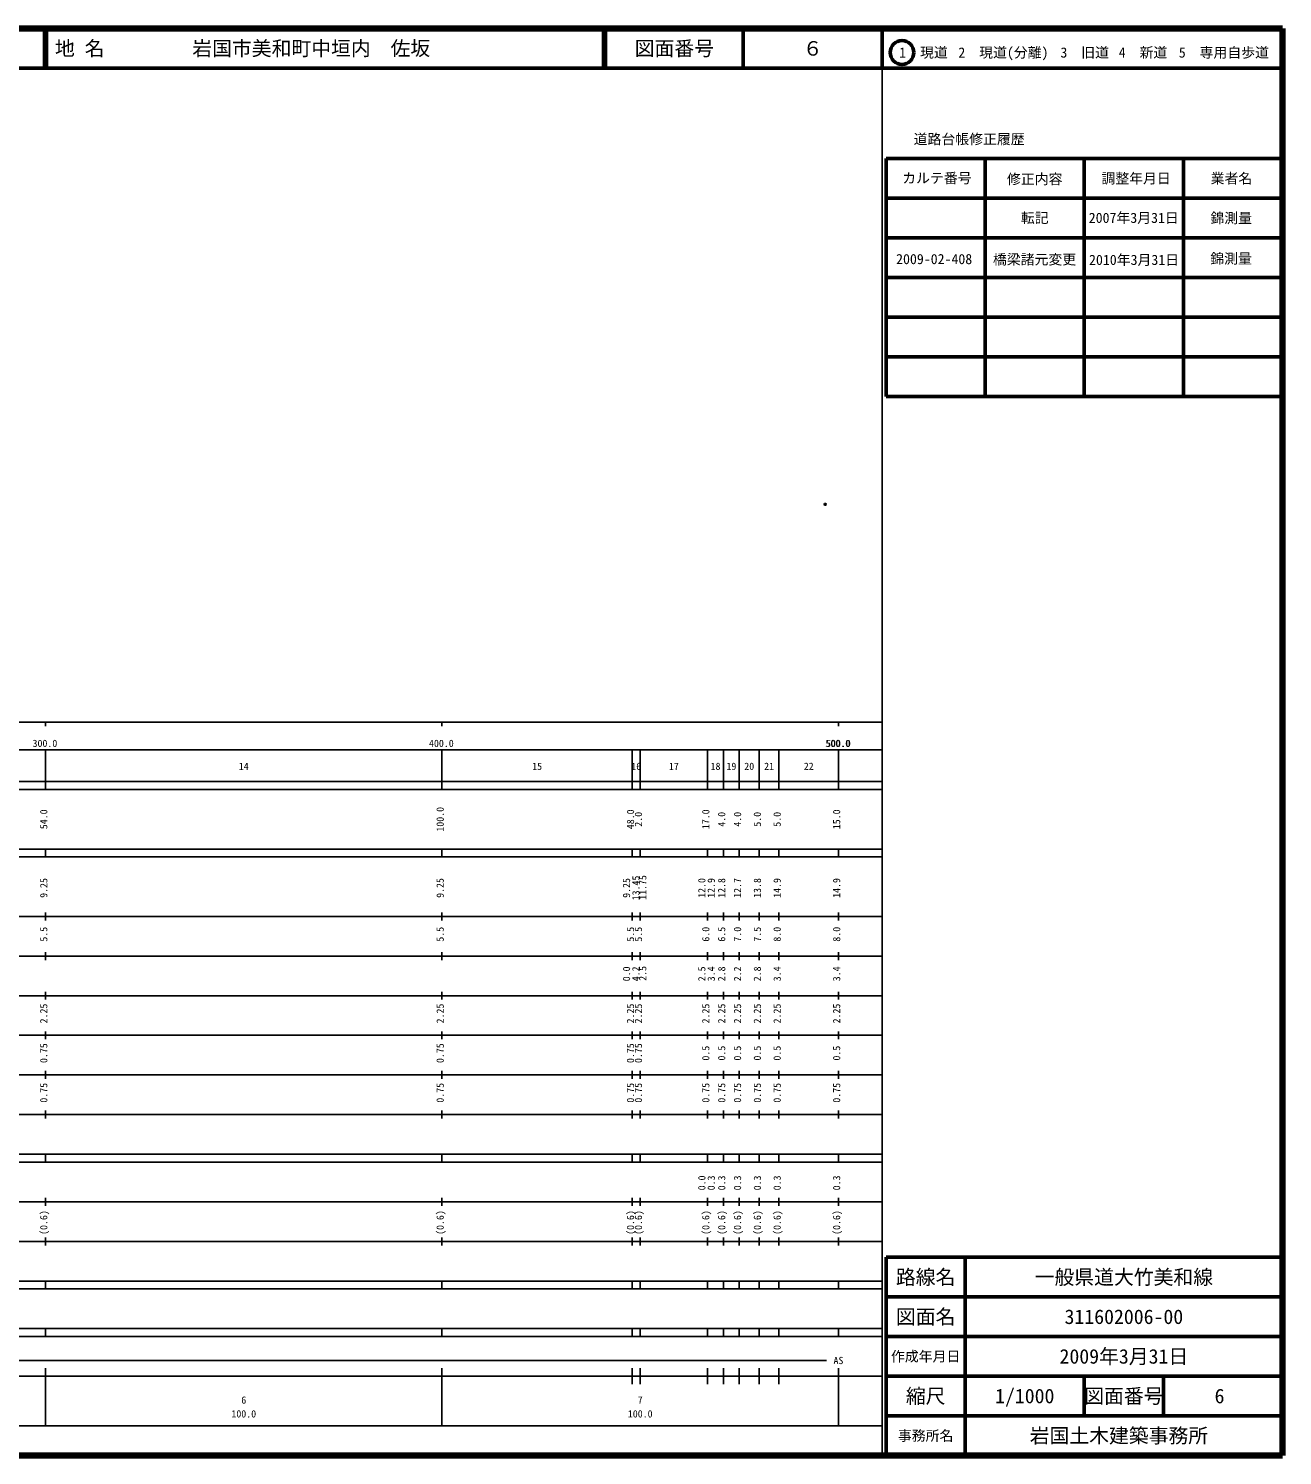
# Model space of a CAD drawing. Units: millimetres on the paper. Extents: x 40 to 680, y 20 to 380.
# Drawn here: x 363.7 to 680, y 20 to 380 of the extents above; entities that cross this region are included whole.
import ezdxf
from ezdxf.enums import TextEntityAlignment as Align

# ---------------------------------------------------------------- set-up
doc = ezdxf.new("R2010")
doc.units = ezdxf.units.MM
doc.header["$PDMODE"] = 32
doc.header["$PDSIZE"] = 0.5
doc.layers.add('M-OTRS', color=6, linetype='Continuous')
doc.layers.add('M-TTL-TXT', color=7, linetype='Continuous')
for name, color, linetype, lineweight in [('M-TTL', 2, 'Continuous', 140), ('M-TTL-BAND', 7, 'Continuous', 25), ('M-TTL-FRAM', 2, 'Continuous', 50), ('M-TTL-LINE', 7, 'Continuous', 50)]:
    doc.layers.add(name, color=color, linetype=linetype, lineweight=lineweight)
doc.styles.add('ＭＳ ゴシック', font='')
doc.styles.get('ＭＳ ゴシック').set_extended_font_data('MS Gothic')

msp = doc.modelspace()

# ---------------------------------------------------------------- linework, layer by layer
at = {"layer": 'M-OTRS'}
msp.add_point((564.675, 259.962), dxfattribs=at)
at = {"layer": 'M-TTL'}
for p, q in [((680, 380), (40, 380)), ((680, 20), (680, 380)), ((40, 20), (680, 20))]:
    msp.add_line(p, q, dxfattribs=at)
at = {"layer": 'M-TTL-BAND'}
for p, q in [((579, 20), (579, 370)), ((40, 205), (579, 205)), ((368, 205), (368, 204)), ((468, 205), (468, 204)), ((568, 205), (568, 204)), ((68, 198), (579, 198)), ((368, 188), (368, 198)), ((468, 188), (468, 198)), ((516, 188), (516, 198)), ((518, 188), (518, 198)), ((535, 188), (535, 198)), ((539, 188), (539, 198)), ((543, 188), (543, 198)), ((548, 188), (548, 198)), ((553, 188), (553, 198)), ((568, 188), (568, 198)), ((40, 190), (579, 190)), ((40, 188), (579, 188)), ((40, 173), (579, 173)), ((368, 171), (368, 173)), ((468, 171), (468, 173)), ((516, 171), (516, 173)), ((518, 171), (518, 173)), ((535, 171), (535, 173)), ((539, 171), (539, 173)), ((543, 171), (543, 173)), ((548, 171), (548, 173)), ((553, 171), (553, 173)), ((568, 171), (568, 173)), ((40, 171), (579, 171)), ((40, 156), (579, 156)), ((368, 155), (368, 157)), ((468, 155), (468, 157)), ((516, 155), (516, 157)), ((518, 155), (518, 157)), ((535, 155), (535, 157)), ((539, 155), (539, 157)), ((543, 155), (543, 157)), ((548, 155), (548, 157)), ((553, 155), (553, 157)), ((568, 155), (568, 157)), ((46, 146), (579, 146)), ((368, 145), (368, 147)), ((468, 145), (468, 147)), ((516, 145), (516, 147)), ((518, 145), (518, 147)), ((535, 145), (535, 147)), ((539, 145), (539, 147)), ((543, 145), (543, 147)), ((548, 145), (548, 147)), ((553, 145), (553, 147)), ((568, 145), (568, 147)), ((368, 135), (368, 137)), ((468, 135), (468, 137)), ((516, 135), (516, 137)), ((518, 135), (518, 137)), ((535, 135), (535, 137)), ((539, 135), (539, 137)), ((543, 135), (543, 137)), ((548, 135), (548, 137)), ((553, 135), (553, 137)), ((568, 135), (568, 137)), ((52, 136), (579, 136)), ((46, 126), (579, 126)), ((368, 125), (368, 127)), ((468, 125), (468, 127)), ((516, 125), (516, 127)), ((518, 125), (518, 127)), ((535, 125), (535, 127)), ((539, 125), (539, 127)), ((543, 125), (543, 127)), ((548, 125), (548, 127)), ((553, 125), (553, 127)), ((568, 125), (568, 127)), ((52, 116), (579, 116)), ((368, 115), (368, 117)), ((468, 115), (468, 117)), ((516, 115), (516, 117)), ((518, 115), (518, 117)), ((535, 115), (535, 117)), ((539, 115), (539, 117)), ((543, 115), (543, 117)), ((548, 115), (548, 117)), ((553, 115), (553, 117)), ((568, 115), (568, 117)), ((46, 106), (579, 106)), ((368, 105), (368, 107)), ((468, 105), (468, 107)), ((516, 105), (516, 107)), ((518, 105), (518, 107)), ((535, 105), (535, 107)), ((539, 105), (539, 107)), ((543, 105), (543, 107)), ((548, 105), (548, 107)), ((553, 105), (553, 107)), ((568, 105), (568, 107)), ((40, 96), (579, 96)), ((40, 94), (579, 94)), ((368, 94), (368, 96)), ((468, 94), (468, 96)), ((516, 94), (516, 96)), ((518, 94), (518, 96)), ((535, 94), (535, 96)), ((539, 94), (539, 96)), ((543, 94), (543, 96)), ((548, 94), (548, 96)), ((553, 94), (553, 96)), ((568, 94), (568, 96)), ((49, 84), (579, 84)), ((368, 83), (368, 85)), ((468, 83), (468, 85)), ((516, 83), (516, 85)), ((518, 83), (518, 85)), ((535, 83), (535, 85)), ((539, 83), (539, 85)), ((543, 83), (543, 85)), ((548, 83), (548, 85)), ((553, 83), (553, 85)), ((568, 83), (568, 85)), ((40, 74), (579, 74)), ((368, 73), (368, 75)), ((468, 73), (468, 75)), ((516, 73), (516, 75)), ((518, 73), (518, 75)), ((535, 73), (535, 75)), ((539, 73), (539, 75)), ((543, 73), (543, 75)), ((548, 73), (548, 75)), ((553, 73), (553, 75)), ((568, 73), (568, 75)), ((40, 64), (579, 64)), ((40, 62), (579, 62)), ((368, 62), (368, 64)), ((468, 62), (468, 64)), ((516, 62), (516, 64)), ((518, 62), (518, 64)), ((535, 62), (535, 64)), ((539, 62), (539, 64)), ((543, 62), (543, 64)), ((548, 62), (548, 64)), ((553, 62), (553, 64)), ((568, 62), (568, 64)), ((40, 52), (579, 52)), ((368, 50), (368, 52)), ((468, 50), (468, 52)), ((516, 50), (516, 52)), ((518, 50), (518, 52)), ((535, 50), (535, 52)), ((539, 50), (539, 52)), ((543, 50), (543, 52)), ((548, 50), (548, 52)), ((553, 50), (553, 52)), ((568, 50), (568, 52)), ((40, 50), (579, 50)), ((71, 44), (565, 44)), ((40, 40), (579, 40)), ((368, 27.5), (368, 42)), ((468, 27.5), (468, 42)), ((516, 38), (516, 42)), ((518, 38), (518, 42)), ((535, 38), (535, 42)), ((539, 38), (539, 42)), ((543, 38), (543, 42)), ((548, 38), (548, 42)), ((553, 38), (553, 42)), ((568, 27.5), (568, 42)), ((68, 27.5), (579, 27.5))]:
    msp.add_line(p, q, dxfattribs=at)
at = {"layer": 'M-TTL-FRAM'}
for p, q in [((580, 347.197), (580, 287.197)), ((580, 347.197), (680, 347.197)), ((580, 287.197), (680, 287.197)), ((680, 70), (580, 70)), ((580, 70), (580, 20))]:
    msp.add_line(p, q, dxfattribs=at)
at = {"layer": 'M-TTL-LINE'}
for p, q in [((367.75, 380), (367.75, 370)), ((368.25, 380), (368.25, 370)), ((508.747, 380), (508.747, 370)), ((509.247, 380), (509.247, 370)), ((543.997, 380), (543.997, 370)), ((579, 380), (579, 370)), ((40, 370), (680, 370)), ((605, 347.197), (605, 287.197)), ((630, 347.197), (630, 287.197)), ((655, 347.197), (655, 287.197)), ((580, 337.197), (680, 337.197)), ((580, 327.197), (680, 327.197)), ((580, 317.197), (680, 317.197)), ((580, 307.197), (680, 307.197)), ((580, 297.197), (680, 297.197)), ((600, 70), (600, 20)), ((680, 60), (580, 60)), ((680, 50), (580, 50)), ((680, 40), (580, 40)), ((630, 40), (630, 30)), ((650, 40), (650, 30)), ((680, 30), (580, 30))]:
    msp.add_line(p, q, dxfattribs=at)
msp.add_circle((584.031, 373.958), 3, dxfattribs=at)

# ---------------------------------------------------------------- texts
at = {"layer": 'M-TTL-BAND', "style": 'ＭＳ ゴシック'}
for s, p in [('300.0', (367.844, 198.195)), ('400.0', (467.844, 198.195)), ('500.0', (567.844, 198.195)), ('500.0', (568, 198.195)), ('14', (418, 192.405)), ('15', (492, 192.405)), ('16', (517, 192.405)), ('17', (526.5, 192.405)), ('18', (537, 192.405)), ('19', (541, 192.405)), ('20', (545.5, 192.405)), ('21', (550.5, 192.405)), ('22', (560.5, 192.405)), ('AS', (568, 42.5)), ('6', (418, 32.523)), ('7', (518, 32.523)), ('100.0', (418, 29.033)), ('100.0', (518, 29.033))]:
    msp.add_text(s, height=1.833, dxfattribs=at).set_placement(p, align=Align.BOTTOM_CENTER)
for s, p in [('54.0', (369, 180.5)), ('100.0', (469, 180.5)), ('48.0', (517, 180.5)), ('2.0', (519, 180.5)), ('17.0', (536, 180.5)), ('4.0', (540, 180.5)), ('4.0', (544, 180.5)), ('5.0', (549, 180.5)), ('5.0', (554, 180.5)), ('15.0', (569, 180.5)), ('13.45', (518.37, 163.174)), ('11.75', (520.093, 163.295)), ('9.25', (369, 163.174)), ('9.25', (469, 163.174)), ('9.25', (516, 163.174)), ('12.0', (535, 163.174)), ('12.9', (537.37, 163.174)), ('12.8', (540, 163.174)), ('12.7', (544, 163.174)), ('13.8', (549, 163.174)), ('14.9', (554, 163.174)), ('14.9', (569, 163.174)), ('5.5', (369, 151.5)), ('5.5', (469, 151.5)), ('5.5', (517, 151.5)), ('5.5', (519, 151.5)), ('6.0', (536, 151.5)), ('6.5', (540, 151.5)), ('7.0', (544, 151.5)), ('7.5', (549, 151.5)), ('8.0', (554, 151.5)), ('8.0', (569, 151.5)), ('0.0', (516, 141.5)), ('4.2', (518.37, 141.5)), ('2.5', (520.093, 141.621)), ('2.5', (535, 141.5)), ('3.4', (537.37, 141.5)), ('2.8', (540, 141.5)), ('2.2', (544, 141.5)), ('2.8', (549, 141.5)), ('3.4', (554, 141.5)), ('3.4', (569, 141.5)), ('2.25', (369, 131.5)), ('2.25', (469, 131.5)), ('2.25', (517, 131.5)), ('2.25', (519, 131.5)), ('2.25', (536, 131.5)), ('2.25', (540, 131.5)), ('2.25', (544, 131.5)), ('2.25', (549, 131.5)), ('2.25', (554, 131.5)), ('2.25', (569, 131.5)), ('0.75', (369, 121.5)), ('0.75', (469, 121.5)), ('0.75', (517, 121.5)), ('0.75', (519, 121.5)), ('0.5', (536, 121.5)), ('0.5', (540, 121.5)), ('0.5', (544, 121.5)), ('0.5', (549, 121.5)), ('0.5', (554, 121.5)), ('0.5', (569, 121.5)), ('0.75', (369, 111.5)), ('0.75', (469, 111.5)), ('0.75', (517, 111.5)), ('0.75', (519, 111.5)), ('0.75', (536, 111.5)), ('0.75', (540, 111.5)), ('0.75', (544, 111.5)), ('0.75', (549, 111.5)), ('0.75', (554, 111.5)), ('0.75', (569, 111.5)), ('0.0', (535, 88.764)), ('0.3', (537.37, 88.764)), ('0.3', (540, 88.764)), ('0.3', (544, 88.764)), ('0.3', (549, 88.764)), ('0.3', (554, 88.764)), ('0.3', (569, 88.764)), ('(0.6)', (369, 78.764)), ('(0.6)', (469, 78.764)), ('(0.6)', (517, 78.764)), ('(0.6)', (519, 78.764)), ('(0.6)', (536, 78.764)), ('(0.6)', (540, 78.764)), ('(0.6)', (544, 78.764)), ('(0.6)', (549, 78.764)), ('(0.6)', (554, 78.764)), ('(0.6)', (569, 78.764))]:
    msp.add_text(s, height=1.833, rotation=90, dxfattribs=at).set_placement(p, align=Align.BOTTOM_CENTER)
at = {"layer": 'M-TTL-TXT', "style": 'ＭＳ ゴシック'}
for s, p in [('地 名', (370.38, 375)), ('岩国市美和町中垣内\u3000佐坂', (405.024, 375))]:
    msp.add_text(s, height=3.666, dxfattribs=at).set_placement(p, align=Align.MIDDLE_LEFT)
for s, height, p in [('図面番号', 3.666, (526.622, 375)), ('６', 3.666, (561.497, 375)), ('1\u3000現道', 2.566, (589.448, 373.958)), ('2\u3000現道(分離)', 2.566, (609.619, 373.958)), ('3\u3000旧道', 2.566, (630.121, 373.958)), ('4\u3000新道', 2.566, (644.824, 373.958)), ('5\u3000専用自歩道', 2.566, (665.228, 373.958)), ('道路台帳修正履歴', 2.566, (600.968, 352.113)), ('カルテ番号', 2.566, (592.839, 342.277)), ('修正内容', 2.566, (617.509, 342.023)), ('調整年月日', 2.566, (643.089, 342.197)), ('業者名', 2.566, (667.134, 342.197)), ('転記', 2.566, (617.5, 332.245)), ('2007年3月31日', 2.566, (642.5, 332.245)), ('錦測量', 2.566, (667.077, 332.189)), ('2009-02-408', 2.566, (592.146, 321.844)), ('橋梁諸元変更', 2.566, (617.471, 321.752)), ('2010年3月31日', 2.566, (642.571, 321.646)), ('錦測量', 2.566, (667.039, 321.963)), ('路線名', 3.666, (590, 65)), ('路線名', 3.666, (590, 65)), ('一般県道大竹美和線', 3.666, (640, 65)), ('図面名', 3.666, (590, 55)), ('図面名', 3.666, (590, 55)), ('311602006-00', 3.666, (640, 55)), ('2009年3月31日', 3.666, (640, 45)), ('作成年月日', 2.566, (590, 45)), ('作成年月日', 2.566, (590, 45)), ('縮尺', 3.666, (590, 35)), ('縮尺', 3.666, (590, 35)), ('1/1000', 3.666, (615, 35)), ('図面番号', 3.666, (640, 35)), ('図面番号', 3.666, (640, 35)), ('6', 3.666, (664.125, 35)), ('事務所名', 2.566, (590, 25)), ('事務所名', 2.566, (590, 25)), ('岩国土木建築事務所 ', 3.666, (640, 25))]:
    msp.add_text(s, height=height, dxfattribs=at).set_placement(p, align=Align.MIDDLE_CENTER)

doc.saveas('drawing.dxf')
